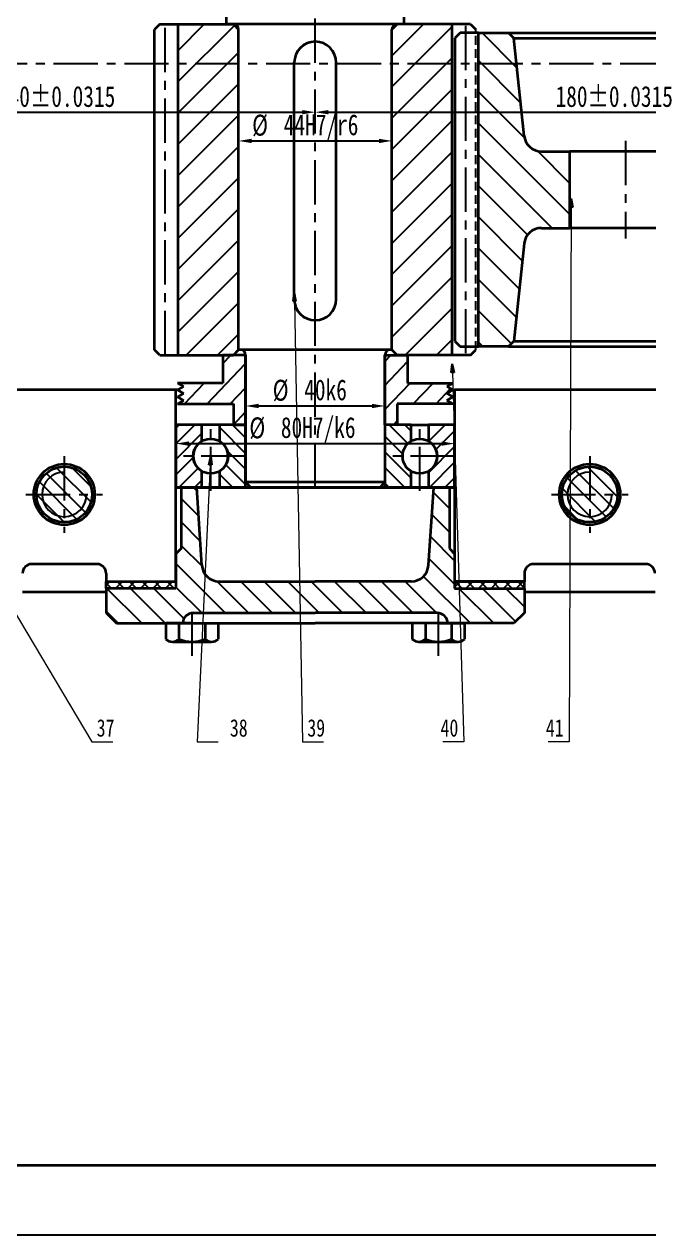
# Paper-space layout 'SW_Model_1' of a CAD drawing. Header units: millimetres. Extents: x -15 to 826, y 0 to 594.
# Drawn here: x 201.8 to 291.4, y 0 to 173.8 of the extents above; entities that cross this region are included whole.
import ezdxf

# ---------------------------------------------------------------- set-up
doc = ezdxf.new("R2010")
doc.units = ezdxf.units.MM
doc.linetypes.add('CENTER', pattern=[10.16, 6.35, -1.27, 1.27, -1.27])
doc.linetypes.add('HIDDEN', pattern=[1.905, 1.27, -0.635])
for name, color, linetype in [('中心线', 1, 'CENTER'), ('剖面线', 5, 'Continuous'), ('尺寸', 179, 'Continuous'), ('文字', 179, 'Continuous'), ('标注', 179, 'Continuous'), ('细实线', 179, 'Continuous'), ('虚线', 1, 'HIDDEN')]:
    doc.layers.add(name, color=color, linetype=linetype)
doc.layers.add('粗实线', color=179, linetype='Continuous', lineweight=35)
doc.styles.add('SLDTEXTSTYLE6', font='TXT', dxfattribs={"width": 0.75})
doc.dimstyles.new('SLDDIMSTYLE0', dxfattribs={"dimtxt": 3, "dimasz": 4.08, "dimexe": 0, "dimexo": 0.0625, "dimgap": 0.75, "dimtad": 2, "dimdec": 0, "dimlfac": 2, "dimrnd": 1e-09, "dimzin": 12, "dimdsep": 46, "dimtxsty": 'SLDTEXTSTYLE6', "dimblk1": 'NONE', "dimblk2": 'NONE', "dimsah": 1, "dimcen": 0.09, "dimadec": 0, "dimazin": 3, "dimtfac": 1, "dimtdec": 3, "dimtofl": 0, "dimtmove": 0, "dimatfit": 3, "dimldrblk": 'NONE', "dimfxl": 0, "dimfrac": 2, "dimtolj": 1, "dimtzin": 12, "dimarcsym": 0})

# ---------------------------------------------------------------- blocks, each defined once
blk = doc.blocks.new('_D_24')
at = {"layer": '尺寸'}
for p, q in [((223.57, 113.89), (223.57, 114.2)), ((225.45, 113.58), (261.7, 113.58)), ((263.57, 113.89), (263.57, 114.2))]:
    blk.add_line(p, q, dxfattribs=at)
for points in [[(225.45, 113.89), (225.45, 113.26), (223.57, 113.58)], [(261.7, 113.89), (261.7, 113.26), (263.57, 113.58)]]:
    blk.add_solid(points, dxfattribs=at)
at = {"layer": '尺寸', "char_height": 3, "attachment_point": 1, "style": 'SLDTEXTSTYLE6'}
for s, insert in [('%%c', (234.12, 117.34)), ('80H7/k6', (238.64, 117.39))]:
    blk.add_mtext(s, dxfattribs=dict(at, insert=insert))
blk = doc.blocks.new('_None')
blk = doc.blocks.new('_D_25')
at = {"layer": '尺寸'}
for p, q in [((233.57, 119.29), (233.57, 119.6)), ((235.45, 118.98), (251.7, 118.98)), ((253.57, 119.29), (253.57, 119.6))]:
    blk.add_line(p, q, dxfattribs=at)
for points in [[(235.45, 119.29), (235.45, 118.66), (233.57, 118.98)], [(251.7, 119.29), (251.7, 118.66), (253.57, 118.98)]]:
    blk.add_solid(points, dxfattribs=at)
at = {"layer": '尺寸', "char_height": 3, "attachment_point": 1, "style": 'SLDTEXTSTYLE6'}
for s, insert in [('%%c', (237.47, 122.74)), ('40k6', (241.99, 122.79))]:
    blk.add_mtext(s, dxfattribs=dict(at, insert=insert))
blk = doc.blocks.new('_D_35')
at = {"layer": '尺寸'}
for p, q in [((232.57, 157.34), (232.57, 157.65)), ((234.45, 157.03), (252.7, 157.03)), ((254.57, 157.34), (254.57, 157.65))]:
    blk.add_line(p, q, dxfattribs=at)
for points in [[(234.45, 157.34), (234.45, 156.71), (232.57, 157.03)], [(252.7, 157.34), (252.7, 156.71), (254.57, 157.03)]]:
    blk.add_solid(points, dxfattribs=at)
at = {"layer": '尺寸', "char_height": 3, "attachment_point": 1, "style": 'SLDTEXTSTYLE6'}
for s, insert in [('%%c', (234.52, 160.79)), ('44H7/r6', (239.05, 160.84))]:
    blk.add_mtext(s, dxfattribs=dict(at, insert=insert))
blk = doc.blocks.new('_D_37')
at = {"layer": '尺寸'}
for p, q in [((173.57, 161.46), (173.57, 161.78)), ((243.57, 161.46), (243.57, 161.78)), ((175.45, 161.15), (241.7, 161.15))]:
    blk.add_line(p, q, dxfattribs=at)
for points in [[(175.45, 161.46), (175.45, 160.84), (173.57, 161.15)], [(241.7, 161.46), (241.7, 160.84), (243.57, 161.15)]]:
    blk.add_solid(points, dxfattribs=at)
at = {"layer": '尺寸', "insert": (198.05, 164.91), "char_height": 3, "attachment_point": 1, "style": 'SLDTEXTSTYLE6'}
blk.add_mtext('140±0.0315', dxfattribs=at)
blk = doc.blocks.new('_D_38')
at = {"layer": '尺寸'}
for p, q in [((243.57, 161.46), (243.57, 161.78)), ((333.57, 161.46), (333.57, 161.78)), ((245.45, 161.15), (331.7, 161.15))]:
    blk.add_line(p, q, dxfattribs=at)
for points in [[(245.45, 161.46), (245.45, 160.84), (243.57, 161.15)], [(331.7, 161.46), (331.7, 160.84), (333.57, 161.15)]]:
    blk.add_solid(points, dxfattribs=at)
at = {"layer": '尺寸', "insert": (278.05, 164.91), "char_height": 3, "attachment_point": 1, "style": 'SLDTEXTSTYLE6'}
blk.add_mtext('180±0.0315', dxfattribs=at)

psp = doc.layouts.new('SW_Model_1')

# ---------------------------------------------------------------- hatches: boundary and pattern name
at = {"layer": '剖面线'}
h = psp.add_hatch(dxfattribs=at)
h.set_pattern_fill('ANSI31', color=256, angle=180, style=0)
h.paths.add_polyline_path([(231.82058, 126.2755), (223.90708, 126.2755), (223.90708, 173.7755), (231.82058, 173.7755), (232.57058, 173.0255), (232.57058, 127.0255)], flags=0)
h = psp.add_hatch(dxfattribs=at)
h.set_pattern_fill('ANSI31', color=256, angle=180, style=0)
h.paths.add_polyline_path([(255.32058, 126.2755), (263.23408, 126.2755), (263.23408, 173.7755), (255.32058, 173.7755), (254.57058, 173.0255), (254.57058, 127.0255)], flags=0)
h = psp.add_hatch(dxfattribs=at)
h.set_pattern_fill('ANSI31', color=256, angle=90, style=0)
edge = h.paths.add_edge_path(flags=0)
edge.add_line((266.98383, 172.5255), (271.32058, 172.5255))
edge.add_line((271.32058, 172.5255), (272.07058, 171.7755))
edge.add_line((272.07058, 171.7755), (273.53626, 157.76538))
edge.add_arc((276.02269, 158.0255), 2.5, 185.9722955, 270)
edge.add_line((276.02269, 155.5255), (280.07058, 155.5255))
edge.add_line((280.07058, 155.5255), (280.07058, 144.5255))
edge.add_line((280.07058, 144.5255), (276.02269, 144.5255))
edge.add_arc((276.02269, 142.0255), 2.5, 90, 174.0277045)
edge.add_line((273.53626, 142.28562), (272.07058, 128.2755))
edge.add_line((272.07058, 128.2755), (271.32058, 127.5255))
edge.add_line((271.32058, 127.5255), (266.98383, 127.5255))
edge.add_line((266.98383, 127.5255), (266.98383, 172.5255))
h = psp.add_hatch(dxfattribs=at)
h.set_pattern_fill('ANSI31', color=256, scale=0.75, angle=1.5, style=0)
h.paths.add_polyline_path([(233.57058, 116.2755), (233.57058, 126.2755), (230.32058, 126.2755), (230.32058, 122.2755), (223.82058, 122.2755), (224.68558, 121.7755), (223.82058, 121.2755), (224.68558, 120.7755), (223.82058, 120.2755), (224.68558, 119.7755), (223.82058, 119.2755), (231.82058, 119.2755), (231.82058, 116.2755)], flags=0)
h = psp.add_hatch(dxfattribs=at)
h.set_pattern_fill('ANSI31', color=256, scale=0.75, angle=1.5, style=0)
h.paths.add_polyline_path([(253.57058, 116.2755), (253.57058, 126.2755), (256.82058, 126.2755), (256.82058, 122.2755), (263.32058, 122.2755), (262.45558, 121.7755), (263.32058, 121.2755), (262.45558, 120.7755), (263.32058, 120.2755), (262.45558, 119.7755), (263.32058, 119.2755), (255.32058, 119.2755), (255.32058, 116.2755)], flags=0)
h = psp.add_hatch(dxfattribs=at)
h.set_pattern_fill('ANSI31', color=256, scale=0.5, style=0)
edge = h.paths.add_edge_path(flags=0)
edge.add_line((223.57058, 116.2755), (223.57058, 111.7755))
edge.add_line((223.57058, 111.7755), (223.57058, 107.2755))
edge.add_line((223.57058, 107.2755), (227.32058, 107.2755))
edge.add_line((227.32058, 107.2755), (227.32058, 109.61044))
edge.add_arc((228.57058, 111.7755), 2.5, 120, 240, ccw=False)
edge.add_line((227.32058, 113.94056), (227.32058, 116.2755))
edge.add_line((227.32058, 116.2755), (223.57058, 116.2755))
h = psp.add_hatch(dxfattribs=at)
h.set_pattern_fill('ANSI31', color=256, scale=0.5, angle=90, style=0)
edge = h.paths.add_edge_path(flags=0)
edge.add_line((233.57058, 107.2755), (233.57058, 111.7755))
edge.add_line((233.57058, 111.7755), (233.57058, 116.2755))
edge.add_line((233.57058, 116.2755), (229.82058, 116.2755))
edge.add_line((229.82058, 116.2755), (229.82058, 113.94056))
edge.add_arc((228.57058, 111.7755), 2.5, -60, 60, ccw=False)
edge.add_line((229.82058, 109.61044), (229.82058, 107.2755))
edge.add_line((229.82058, 107.2755), (233.57058, 107.2755))
h = psp.add_hatch(dxfattribs=at)
h.set_pattern_fill('ANSI31', color=256, scale=0.5, angle=90, style=0)
edge = h.paths.add_edge_path(flags=0)
edge.add_line((253.57058, 116.2755), (253.57058, 111.7755))
edge.add_line((253.57058, 111.7755), (253.57058, 107.2755))
edge.add_line((253.57058, 107.2755), (257.32058, 107.2755))
edge.add_line((257.32058, 107.2755), (257.32058, 109.61044))
edge.add_arc((258.57058, 111.7755), 2.5, 120, 240, ccw=False)
edge.add_line((257.32058, 113.94056), (257.32058, 116.2755))
edge.add_line((257.32058, 116.2755), (253.57058, 116.2755))
h = psp.add_hatch(dxfattribs=at)
h.set_pattern_fill('ANSI31', color=256, scale=0.5, style=0)
edge = h.paths.add_edge_path(flags=0)
edge.add_line((263.57058, 107.2755), (263.57058, 111.7755))
edge.add_line((263.57058, 111.7755), (263.57058, 116.2755))
edge.add_line((263.57058, 116.2755), (259.82058, 116.2755))
edge.add_line((259.82058, 116.2755), (259.82058, 113.94056))
edge.add_arc((258.57058, 111.7755), 2.5, -60, 60, ccw=False)
edge.add_line((259.82058, 109.61044), (259.82058, 107.2755))
edge.add_line((259.82058, 107.2755), (263.57058, 107.2755))
h = psp.add_hatch(dxfattribs=at)
h.set_pattern_fill('ANSI31', color=256, scale=0.5, angle=90, style=0)
edge = h.paths.add_edge_path(flags=0)
edge.add_arc((207.57058, 106.2755), 4, 0, 360)
h = psp.add_hatch(dxfattribs=at)
h.set_pattern_fill('ANSI31', color=256, scale=0.5, angle=90, style=0)
edge = h.paths.add_edge_path(flags=0)
edge.add_arc((282.94558, 106.2755), 4, 0, 360)
h = psp.add_hatch(dxfattribs=at)
h.set_pattern_fill('ANSI31', color=256, scale=0.75, angle=90, style=0)
edge = h.paths.add_edge_path(flags=0)
edge.add_arc((257.3317, 96.2755), 2.5, 270, 356.1859252)
edge.add_line((259.82616, 96.1092), (260.57058, 107.2755))
edge.add_line((260.57058, 107.2755), (262.82058, 107.2755))
edge.add_line((262.82058, 107.2755), (262.82058, 98.5255))
edge.add_line((262.82058, 98.5255), (263.57058, 97.7755))
edge.add_line((263.57058, 97.7755), (263.57058, 93.7755))
edge.add_line((263.57058, 93.7755), (263.57058, 92.7755))
edge.add_line((263.57058, 92.7755), (266.32058, 92.7755))
edge.add_line((266.32058, 92.7755), (270.82058, 92.7755))
edge.add_line((270.82058, 92.7755), (273.57058, 92.7755))
edge.add_line((273.57058, 92.7755), (273.57058, 89.2755))
edge.add_line((273.57058, 89.2755), (272.07058, 87.7755))
edge.add_line((272.07058, 87.7755), (270.82058, 87.7755))
edge.add_line((270.82058, 87.7755), (266.32058, 87.7755))
edge.add_line((266.32058, 87.7755), (262.57058, 87.7755))
edge.add_arc((261.07058, 87.7755), 1.5, 0, 90)
edge.add_line((261.07058, 89.2755), (243.57058, 89.2755))
edge.add_line((243.57058, 89.2755), (226.07058, 89.2755))
edge.add_arc((226.07058, 87.7755), 1.5, 90, 180)
edge.add_line((224.57058, 87.7755), (220.82058, 87.7755))
edge.add_line((220.82058, 87.7755), (216.32058, 87.7755))
edge.add_line((216.32058, 87.7755), (215.07058, 87.7755))
edge.add_line((215.07058, 87.7755), (213.57058, 89.2755))
edge.add_line((213.57058, 89.2755), (213.57058, 92.7755))
edge.add_line((213.57058, 92.7755), (216.32058, 92.7755))
edge.add_line((216.32058, 92.7755), (220.82058, 92.7755))
edge.add_line((220.82058, 92.7755), (223.57058, 92.7755))
edge.add_line((223.57058, 92.7755), (223.57058, 93.7755))
edge.add_line((223.57058, 93.7755), (223.57058, 97.7755))
edge.add_line((223.57058, 97.7755), (224.32058, 98.5255))
edge.add_line((224.32058, 98.5255), (224.32058, 107.2755))
edge.add_line((224.32058, 107.2755), (226.57058, 107.2755))
edge.add_line((226.57058, 107.2755), (227.315, 96.1092))
edge.add_arc((229.80947, 96.2755), 2.5, 183.8140748, 270)
edge.add_line((229.80947, 93.7755), (243.57058, 93.7755))
edge.add_line((243.57058, 93.7755), (257.3317, 93.7755))
h = psp.add_hatch(dxfattribs=at)
h.set_pattern_fill('ANSI37', color=256, scale=0.4, style=0)
h.paths.add_polyline_path([(223.57058, 92.7755), (213.57058, 92.7755), (213.57058, 93.7755), (223.57058, 93.7755)], flags=0)
h = psp.add_hatch(dxfattribs=at)
h.set_pattern_fill('ANSI37', color=256, scale=0.4, style=0)
h.paths.add_polyline_path([(263.57058, 92.7755), (273.57058, 92.7755), (273.57058, 93.7755), (263.57058, 93.7755)], flags=0)
at = {"layer": '标注'}
h = psp.add_hatch(dxfattribs=at)
h.set_pattern_fill('ANSI31', color=256, scale=0.5, style=0)
h.paths.add_polyline_path([(280.50448, 147.52467), (280.08782, 147.52635), (280.30118, 148.7755)], flags=0)
h = psp.add_hatch(dxfattribs=at)
h.set_pattern_fill('ANSI31', color=256, scale=0.5, style=0)
h.paths.add_polyline_path([(240.80203, 134.02957), (240.38543, 134.02186), (240.57058, 135.2755)], flags=0)
h = psp.add_hatch(dxfattribs=at)
h.set_pattern_fill('ANSI31', color=256, scale=0.5, style=0)
h.paths.add_polyline_path([(263.48014, 123.78238), (263.06366, 123.76977), (263.23408, 125.0255)], flags=0)
h = psp.add_hatch(dxfattribs=at)
h.set_pattern_fill('ANSI31', color=256, scale=0.5, style=0)
h.paths.add_polyline_path([(228.72032, 110.51714), (228.30411, 110.53659), (228.57058, 111.7755)], flags=0)

# ---------------------------------------------------------------- linework, layer by layer
at = {"layer": '中心线'}
for p, q in [((243.57058, 107.2755), (243.57058, 229.0255)), ((222.03208, 126.2755), (222.03208, 173.7755)), ((265.10883, 173.5255), (265.10883, 126.5255)), ((84.10883, 168.1505), (433.03233, 168.1505)), ((288.07058, 157.0255), (288.07058, 143.0255)), ((228.57058, 106.7755), (228.57058, 116.7755)), ((258.57058, 106.7755), (258.57058, 116.7755)), ((207.57058, 111.7755), (207.57058, 100.7755)), ((233.57058, 111.7755), (223.57058, 111.7755)), ((263.57058, 111.7755), (253.57058, 111.7755)), ((282.94558, 111.7755), (282.94558, 100.7755)), ((202.07058, 106.2755), (213.07058, 106.2755)), ((277.44558, 106.2755), (288.44558, 106.2755)), ((225.89291, 83.1255), (225.89291, 89.2755)), ((261.24825, 83.1255), (261.24825, 89.2755))]:
    psp.add_line(p, q, dxfattribs=at)
at = {"layer": '剖面线'}
for p, q in [((223.90708, 126.2755), (223.90708, 173.7755)), ((223.90708, 173.7755), (231.82058, 173.7755)), ((231.82058, 173.7755), (232.57058, 173.0255)), ((232.57058, 173.0255), (232.57058, 127.0255)), ((255.32058, 173.7755), (254.57058, 173.0255)), ((254.57058, 173.0255), (254.57058, 127.0255)), ((263.23408, 173.7755), (255.32058, 173.7755)), ((263.23408, 126.2755), (263.23408, 173.7755)), ((266.98383, 127.5255), (266.98383, 172.5255)), ((266.98383, 172.5255), (271.32058, 172.5255)), ((271.32058, 172.5255), (272.07058, 171.7755)), ((272.07058, 171.7755), (273.53626, 157.76538)), ((276.02269, 155.5255), (280.07058, 155.5255)), ((280.07058, 155.5255), (280.07058, 144.5255)), ((280.07058, 144.5255), (276.02269, 144.5255)), ((273.53626, 142.28562), (272.07058, 128.2755)), ((232.57058, 127.0255), (231.82058, 126.2755)), ((254.57058, 127.0255), (255.32058, 126.2755)), ((271.32058, 127.5255), (266.98383, 127.5255)), ((272.07058, 128.2755), (271.32058, 127.5255)), ((231.82058, 126.2755), (223.90708, 126.2755)), ((233.57058, 126.2755), (230.32058, 126.2755)), ((230.32058, 126.2755), (230.32058, 122.2755)), ((233.57058, 116.2755), (233.57058, 126.2755)), ((253.57058, 126.2755), (256.82058, 126.2755)), ((253.57058, 116.2755), (253.57058, 126.2755)), ((255.32058, 126.2755), (263.23408, 126.2755)), ((256.82058, 126.2755), (256.82058, 122.2755)), ((230.32058, 122.2755), (223.82058, 122.2755)), ((223.82058, 122.2755), (224.68558, 121.7755)), ((224.68558, 121.7755), (223.82058, 121.2755)), ((256.82058, 122.2755), (263.32058, 122.2755)), ((263.32058, 122.2755), (262.45558, 121.7755)), ((262.45558, 121.7755), (263.32058, 121.2755)), ((223.82058, 121.2755), (224.68558, 120.7755)), ((224.68558, 120.7755), (223.82058, 120.2755)), ((223.82058, 120.2755), (224.68558, 119.7755)), ((263.32058, 121.2755), (262.45558, 120.7755)), ((262.45558, 120.7755), (263.32058, 120.2755)), ((263.32058, 120.2755), (262.45558, 119.7755)), ((224.68558, 119.7755), (223.82058, 119.2755)), ((223.82058, 119.2755), (231.82058, 119.2755)), ((231.82058, 119.2755), (231.82058, 116.2755)), ((263.32058, 119.2755), (255.32058, 119.2755)), ((255.32058, 119.2755), (255.32058, 116.2755)), ((262.45558, 119.7755), (263.32058, 119.2755)), ((227.32058, 116.2755), (223.57058, 116.2755)), ((223.57058, 116.2755), (223.57058, 111.7755)), ((227.32058, 113.94056), (227.32058, 116.2755)), ((233.57058, 116.2755), (229.82058, 116.2755)), ((229.82058, 116.2755), (229.82058, 113.94056)), ((231.82058, 116.2755), (233.57058, 116.2755)), ((233.57058, 111.7755), (233.57058, 116.2755)), ((257.32058, 116.2755), (253.57058, 116.2755)), ((253.57058, 116.2755), (253.57058, 111.7755)), ((255.32058, 116.2755), (253.57058, 116.2755)), ((257.32058, 113.94056), (257.32058, 116.2755)), ((263.57058, 116.2755), (259.82058, 116.2755)), ((259.82058, 116.2755), (259.82058, 113.94056)), ((263.57058, 111.7755), (263.57058, 116.2755)), ((223.57058, 111.7755), (223.57058, 107.2755)), ((233.57058, 107.2755), (233.57058, 111.7755)), ((253.57058, 111.7755), (253.57058, 107.2755)), ((263.57058, 107.2755), (263.57058, 111.7755)), ((227.32058, 107.2755), (227.32058, 109.61044)), ((229.82058, 109.61044), (229.82058, 107.2755)), ((257.32058, 107.2755), (257.32058, 109.61044)), ((259.82058, 109.61044), (259.82058, 107.2755)), ((223.57058, 107.2755), (227.32058, 107.2755)), ((224.32058, 98.5255), (224.32058, 107.2755)), ((224.32058, 107.2755), (226.57058, 107.2755)), ((226.57058, 107.2755), (227.315, 96.1092)), ((229.82058, 107.2755), (233.57058, 107.2755)), ((253.57058, 107.2755), (257.32058, 107.2755)), ((259.82058, 107.2755), (263.57058, 107.2755)), ((259.82616, 96.1092), (260.57058, 107.2755)), ((260.57058, 107.2755), (262.82058, 107.2755)), ((262.82058, 107.2755), (262.82058, 98.5255)), ((223.57058, 97.7755), (224.32058, 98.5255)), ((223.57058, 93.7755), (223.57058, 97.7755)), ((262.82058, 98.5255), (263.57058, 97.7755)), ((263.57058, 97.7755), (263.57058, 93.7755)), ((213.57058, 92.7755), (213.57058, 93.7755)), ((213.57058, 93.7755), (223.57058, 93.7755)), ((213.57058, 89.2755), (213.57058, 92.7755)), ((213.57058, 92.7755), (216.32058, 92.7755)), ((223.57058, 92.7755), (213.57058, 92.7755)), ((216.32058, 92.7755), (220.82058, 92.7755)), ((220.82058, 92.7755), (223.57058, 92.7755)), ((223.57058, 92.7755), (223.57058, 93.7755)), ((223.57058, 93.7755), (223.57058, 92.7755)), ((229.80947, 93.7755), (243.57058, 93.7755)), ((243.57058, 93.7755), (257.3317, 93.7755)), ((263.57058, 93.7755), (263.57058, 92.7755)), ((273.57058, 93.7755), (263.57058, 93.7755)), ((263.57058, 93.7755), (263.57058, 92.7755)), ((263.57058, 92.7755), (266.32058, 92.7755)), ((263.57058, 92.7755), (273.57058, 92.7755)), ((266.32058, 92.7755), (270.82058, 92.7755)), ((270.82058, 92.7755), (273.57058, 92.7755)), ((273.57058, 92.7755), (273.57058, 93.7755)), ((273.57058, 92.7755), (273.57058, 89.2755)), ((215.07058, 87.7755), (213.57058, 89.2755)), ((243.57058, 89.2755), (226.07058, 89.2755)), ((261.07058, 89.2755), (243.57058, 89.2755)), ((273.57058, 89.2755), (272.07058, 87.7755)), ((216.32058, 87.7755), (215.07058, 87.7755)), ((220.82058, 87.7755), (216.32058, 87.7755)), ((224.57058, 87.7755), (220.82058, 87.7755)), ((266.32058, 87.7755), (262.57058, 87.7755)), ((270.82058, 87.7755), (266.32058, 87.7755)), ((272.07058, 87.7755), (270.82058, 87.7755))]:
    psp.add_line(p, q, dxfattribs=at)
for centre in [(207.57058, 106.2755), (282.94558, 106.2755)]:
    psp.add_circle(centre, 4, dxfattribs=at)
for centre, radius, start, end in [((276.02269, 158.0255), 2.5, 185.9722955, 270), ((276.02269, 142.0255), 2.5, 90, 174.0277045), ((228.57058, 111.7755), 2.5, 120, 240), ((228.57058, 111.7755), 2.5, 300, 60), ((258.57058, 111.7755), 2.5, 120, 240), ((258.57058, 111.7755), 2.5, 300, 60), ((229.80947, 96.2755), 2.5, 183.8140748, 270), ((257.3317, 96.2755), 2.5, 270, 356.1859252), ((226.07058, 87.7755), 1.5, 90, 180), ((261.07058, 87.7755), 1.5, 0, 90)]:
    psp.add_arc(centre, radius, start, end, dxfattribs=at)
at = {"layer": '文字'}
psp.add_line((-15, 0), (826, 0), dxfattribs=at)
at = {"layer": '标注'}
for p, q in [((280.08782, 147.52635), (280.30118, 148.7755)), ((280.30118, 148.7755), (280.50448, 147.52467)), ((280.50448, 147.52467), (280.08782, 147.52635)), ((240.38543, 134.02186), (240.57058, 135.2755)), ((240.80203, 134.02957), (240.38543, 134.02186)), ((240.57058, 135.2755), (240.80203, 134.02957)), ((263.06366, 123.76977), (263.23408, 125.0255)), ((263.48014, 123.78238), (263.06366, 123.76977)), ((263.23408, 125.0255), (263.48014, 123.78238)), ((228.30411, 110.53659), (228.57058, 111.7755)), ((228.57058, 111.7755), (228.72032, 110.51714)), ((228.72032, 110.51714), (228.30411, 110.53659))]:
    psp.add_line(p, q, dxfattribs=at)
at = {"layer": '标注', "linetype": 'Continuous', "lineweight": 18}
for p, q in [((280.29615, 147.52551), (279.98725, 70.7755)), ((240.59373, 134.02571), (241.76503, 70.7755)), ((263.2719, 123.77607), (264.87614, 70.7755)), ((187.58578, 110.95188), (211.54281, 70.7755)), ((228.51221, 110.52686), (226.65392, 70.7755)), ((211.54281, 70.7755), (214.54281, 70.7755)), ((226.65392, 70.7755), (229.65392, 70.7755)), ((241.76503, 70.7755), (244.76503, 70.7755)), ((264.87614, 70.7755), (261.87614, 70.7755)), ((279.98725, 70.7755), (276.98725, 70.7755))]:
    psp.add_line(p, q, dxfattribs=at)
at = {"layer": '粗实线'}
for p, q in [((230.82058, 173.7755), (230.82058, 181.2755)), ((256.32058, 173.7755), (256.32058, 181.2755)), ((221.28208, 173.7755), (220.53208, 173.0255)), ((220.53208, 127.0255), (220.53208, 173.0255)), ((221.28208, 173.7755), (223.90708, 173.7755)), ((223.90708, 126.2755), (223.90708, 173.7755)), ((223.90708, 173.7755), (231.82058, 173.7755)), ((256.32058, 173.7755), (230.82058, 173.7755)), ((231.82058, 173.7755), (232.57058, 173.0255)), ((232.57058, 127.0255), (232.57058, 173.0255)), ((232.57058, 127.0255), (232.57058, 173.0255)), ((255.32058, 173.7755), (254.57058, 173.0255)), ((254.57058, 127.0255), (254.57058, 173.0255)), ((254.57058, 127.0255), (254.57058, 173.0255)), ((263.23408, 173.7755), (255.32058, 173.7755)), ((263.23408, 126.2755), (263.23408, 173.7755)), ((265.85908, 173.7755), (263.23408, 173.7755)), ((264.35883, 172.5255), (263.60883, 171.7755)), ((266.98383, 172.5255), (264.35883, 172.5255)), ((265.85908, 173.7755), (266.60908, 173.0255)), ((266.98383, 127.5255), (266.98383, 172.5255)), ((266.98383, 172.5255), (271.32058, 172.5255)), ((271.32058, 172.5255), (272.07058, 171.7755)), ((271.32058, 172.5255), (304.82058, 172.5255)), ((263.60883, 171.7755), (263.60883, 128.2755)), ((273.53626, 157.76538), (272.07058, 171.7755)), ((272.07058, 171.7755), (304.07058, 171.7755)), ((240.57058, 134.2755), (240.57058, 168.2755)), ((246.57058, 134.2755), (246.57058, 168.2755)), ((276.02269, 155.5255), (280.07058, 155.5255)), ((280.07058, 155.5255), (280.07058, 144.5255)), ((296.07058, 155.5255), (280.07058, 155.5255)), ((276.02269, 144.5255), (280.07058, 144.5255)), ((296.07058, 144.5255), (280.07058, 144.5255)), ((273.53626, 142.28562), (272.07058, 128.2755)), ((221.28208, 126.2755), (220.53208, 127.0255)), ((231.82058, 126.2755), (232.57058, 127.0255)), ((254.57058, 127.0255), (232.57058, 127.0255)), ((255.32058, 126.2755), (254.57058, 127.0255)), ((263.60883, 128.2755), (264.35883, 127.5255)), ((264.35883, 127.5255), (266.98383, 127.5255)), ((265.85908, 126.2755), (266.60908, 127.0255)), ((271.32058, 127.5255), (266.98383, 127.5255)), ((272.07058, 128.2755), (271.32058, 127.5255)), ((271.32058, 127.5255), (304.82058, 127.5255)), ((272.07058, 128.2755), (304.07058, 128.2755)), ((221.28208, 126.2755), (223.90708, 126.2755)), ((223.90708, 126.2755), (231.82058, 126.2755)), ((233.57058, 126.2755), (230.32058, 126.2755)), ((230.32058, 126.2755), (230.32058, 122.2755)), ((233.57058, 126.2755), (233.57058, 108.0255)), ((233.57058, 116.2755), (233.57058, 126.2755)), ((253.57058, 126.2755), (253.57058, 108.0255)), ((253.57058, 126.2755), (256.82058, 126.2755)), ((253.57058, 116.2755), (253.57058, 126.2755)), ((263.23408, 126.2755), (255.32058, 126.2755)), ((256.82058, 126.2755), (256.82058, 122.2755)), ((265.85908, 126.2755), (263.23408, 126.2755)), ((230.32058, 122.2755), (223.82058, 122.2755)), ((223.82058, 122.2755), (224.68558, 121.7755)), ((224.68558, 121.7755), (223.82058, 121.2755)), ((256.82058, 122.2755), (263.32058, 122.2755)), ((263.32058, 122.2755), (262.45558, 121.7755)), ((262.45558, 121.7755), (263.32058, 121.2755)), ((223.57058, 121.2755), (191.57058, 121.2755)), ((223.57058, 93.7755), (223.57058, 121.2755)), ((223.82058, 121.2755), (223.57058, 121.2755)), ((223.82058, 121.2755), (224.68558, 120.7755)), ((224.68558, 120.7755), (223.82058, 120.2755)), ((223.82058, 120.2755), (224.68558, 119.7755)), ((263.32058, 121.2755), (262.45558, 120.7755)), ((262.45558, 120.7755), (263.32058, 120.2755)), ((263.32058, 120.2755), (262.45558, 119.7755)), ((263.32058, 121.2755), (263.57058, 121.2755)), ((263.57058, 121.2755), (263.57058, 93.7755)), ((302.32058, 121.2755), (263.57058, 121.2755)), ((224.68558, 119.7755), (223.82058, 119.2755)), ((223.82058, 119.2755), (231.82058, 119.2755)), ((231.82058, 119.2755), (231.82058, 116.2755)), ((263.32058, 119.2755), (255.32058, 119.2755)), ((255.32058, 119.2755), (255.32058, 116.2755)), ((262.45558, 119.7755), (263.32058, 119.2755)), ((227.32058, 116.2755), (223.57058, 116.2755)), ((223.57058, 116.2755), (223.57058, 111.7755)), ((227.32058, 113.94056), (227.32058, 116.2755)), ((229.82058, 116.2755), (227.32058, 116.2755)), ((233.57058, 116.2755), (229.82058, 116.2755)), ((229.82058, 116.2755), (229.82058, 113.94056)), ((231.82058, 116.2755), (233.57058, 116.2755)), ((233.57058, 111.7755), (233.57058, 116.2755)), ((257.32058, 116.2755), (253.57058, 116.2755)), ((253.57058, 116.2755), (253.57058, 111.7755)), ((255.32058, 116.2755), (253.57058, 116.2755)), ((257.32058, 113.94056), (257.32058, 116.2755)), ((257.32058, 116.2755), (259.82058, 116.2755)), ((263.57058, 116.2755), (259.82058, 116.2755)), ((259.82058, 116.2755), (259.82058, 113.94056)), ((263.57058, 111.7755), (263.57058, 116.2755)), ((223.57058, 111.7755), (223.57058, 107.2755)), ((233.57058, 107.2755), (233.57058, 111.7755)), ((253.57058, 111.7755), (253.57058, 107.2755)), ((263.57058, 107.2755), (263.57058, 111.7755)), ((227.32058, 107.2755), (227.32058, 109.61044)), ((229.82058, 109.61044), (229.82058, 107.2755)), ((257.32058, 107.2755), (257.32058, 109.61044)), ((259.82058, 109.61044), (259.82058, 107.2755)), ((233.57058, 108.0255), (234.32058, 107.2755)), ((253.57058, 108.0255), (233.57058, 108.0255)), ((253.57058, 108.0255), (252.82058, 107.2755)), ((223.57058, 107.2755), (227.32058, 107.2755)), ((243.57058, 107.2755), (223.57058, 107.2755)), ((223.57058, 107.2755), (243.57058, 107.2755)), ((226.57058, 107.2755), (224.32058, 107.2755)), ((224.32058, 107.2755), (224.32058, 98.5255)), ((227.315, 96.1092), (226.57058, 107.2755)), ((229.82058, 107.2755), (227.32058, 107.2755)), ((229.82058, 107.2755), (233.57058, 107.2755)), ((252.82058, 107.2755), (234.32058, 107.2755)), ((243.57058, 107.2755), (263.57058, 107.2755)), ((263.57058, 107.2755), (243.57058, 107.2755)), ((253.57058, 107.2755), (257.32058, 107.2755)), ((257.32058, 107.2755), (259.82058, 107.2755)), ((259.82058, 107.2755), (263.57058, 107.2755)), ((259.82616, 96.1092), (260.57058, 107.2755)), ((260.57058, 107.2755), (262.82058, 107.2755)), ((262.82058, 107.2755), (262.82058, 98.5255)), ((224.32058, 98.5255), (223.57058, 97.7755)), ((223.57058, 97.7755), (223.57058, 93.7755)), ((262.82058, 98.5255), (263.57058, 97.7755)), ((263.57058, 97.7755), (263.57058, 93.7755)), ((212.24533, 96.2755), (202.89584, 96.2755)), ((290.99533, 96.2755), (274.89584, 96.2755)), ((213.57058, 94.95025), (213.57058, 93.7755)), ((273.57058, 94.95025), (273.57058, 93.7755)), ((201.57058, 92.2755), (213.57058, 92.2755)), ((213.57058, 93.7755), (223.57058, 93.7755)), ((213.57058, 92.7755), (213.57058, 93.7755)), ((213.57058, 93.7755), (223.57058, 93.7755)), ((216.32058, 92.7755), (213.57058, 92.7755)), ((213.57058, 92.7755), (213.57058, 89.2755)), ((223.57058, 92.7755), (213.57058, 92.7755)), ((220.82058, 92.7755), (216.32058, 92.7755)), ((223.57058, 92.7755), (220.82058, 92.7755)), ((223.57058, 93.7755), (223.57058, 92.7755)), ((223.57058, 93.7755), (223.57058, 92.7755)), ((229.80947, 93.7755), (243.57058, 93.7755)), ((257.3317, 93.7755), (243.57058, 93.7755)), ((263.57058, 93.7755), (273.57058, 93.7755)), ((263.57058, 93.7755), (263.57058, 92.7755)), ((273.57058, 93.7755), (263.57058, 93.7755)), ((263.57058, 93.7755), (263.57058, 92.7755)), ((263.57058, 92.7755), (266.32058, 92.7755)), ((263.57058, 92.7755), (273.57058, 92.7755)), ((266.32058, 92.7755), (270.82058, 92.7755)), ((270.82058, 92.7755), (273.57058, 92.7755)), ((273.57058, 92.7755), (273.57058, 93.7755)), ((273.57058, 92.7755), (273.57058, 89.2755)), ((273.57058, 92.2755), (292.32058, 92.2755)), ((213.57058, 89.2755), (215.07058, 87.7755)), ((226.07058, 89.2755), (243.57058, 89.2755)), ((261.07058, 89.2755), (243.57058, 89.2755)), ((273.57058, 89.2755), (272.07058, 87.7755)), ((215.07058, 87.7755), (216.32058, 87.7755)), ((216.32058, 87.7755), (220.82058, 87.7755)), ((220.82058, 87.7755), (224.57058, 87.7755)), ((225.89291, 87.7755), (222.14014, 87.7755)), ((222.14014, 87.7755), (222.14014, 85.51411)), ((224.01653, 87.7755), (224.01653, 85.51411)), ((224.57058, 87.7755), (243.57058, 87.7755)), ((225.89291, 87.7755), (229.64569, 87.7755)), ((227.7693, 87.7755), (227.7693, 85.51411)), ((229.64569, 87.7755), (229.64569, 85.51411)), ((262.57058, 87.7755), (243.57058, 87.7755)), ((261.24825, 87.7755), (257.49548, 87.7755)), ((257.49548, 87.7755), (257.49548, 85.51411)), ((259.37186, 87.7755), (259.37186, 85.51411)), ((261.24825, 87.7755), (265.00103, 87.7755)), ((266.32058, 87.7755), (262.57058, 87.7755)), ((263.12464, 87.7755), (263.12464, 85.51411)), ((265.00103, 87.7755), (265.00103, 85.51411)), ((270.82058, 87.7755), (266.32058, 87.7755)), ((272.07058, 87.7755), (270.82058, 87.7755)), ((223.07833, 85.1255), (228.7075, 85.1255)), ((258.43367, 85.1255), (264.06284, 85.1255)), ((10, 10), (816, 10))]:
    psp.add_line(p, q, dxfattribs=at)
for centre, radius in [((228.57058, 111.7755), 2.5), ((258.57058, 111.7755), 2.5), ((207.57058, 106.2755), 4.375), ((207.57058, 106.2755), 4), ((282.94558, 106.2755), 4.375), ((282.94558, 106.2755), 4)]:
    psp.add_circle(centre, radius, dxfattribs=at)
for centre, radius, start, end in [((231.82058, 173.0255), 0.75, 0, 90), ((255.32058, 173.0255), 0.75, 90, 180), ((243.57058, 168.2755), 3, 0, 180), ((276.02269, 158.0255), 2.5, 185.9722955, 270), ((276.02269, 142.0255), 2.5, 90, 174.0277045), ((243.57058, 134.2755), 3, 180, 0), ((232.82058, 126.2755), 0.75, 0, 90), ((254.32058, 126.2755), 0.75, 90, 180), ((228.57058, 111.7755), 2.5, 120, 240), ((228.57058, 111.7755), 2.5, 300, 60), ((258.57058, 111.7755), 2.5, 120, 240), ((258.57058, 111.7755), 2.5, 300, 60), ((202.89584, 94.95025), 1.32525, 90, 180), ((212.24533, 94.95025), 1.32525, 0, 90), ((229.80947, 96.2755), 2.5, 183.8140748, 270), ((257.3317, 96.2755), 2.5, 270, 356.1859252), ((274.89584, 94.95025), 1.32525, 90, 180), ((290.99533, 94.95025), 1.32525, 0, 90), ((226.07058, 87.7755), 1.5, 90, 180), ((261.07058, 87.7755), 1.5, 0, 90), ((223.07833, 86.45231), 1.32681, 225, 315), ((225.89291, 89.84981), 4.72431, 246.598161, 293.401839), ((228.7075, 86.45231), 1.32681, 225, 315), ((258.43367, 86.45231), 1.32681, 225, 315), ((261.24825, 89.84981), 4.72431, 246.598161, 293.401839), ((264.06284, 86.45231), 1.32681, 225, 315)]:
    psp.add_arc(centre, radius, start, end, dxfattribs=at)
at = {"layer": '细实线'}
for centre in [(207.57058, 106.2755), (282.94558, 106.2755)]:
    psp.add_arc(centre, 3.2, 90, 0, dxfattribs=at)
at = {"layer": '虚线'}
psp.add_line((266.60908, 127.0255), (266.60908, 173.0255), dxfattribs=at)

# ---------------------------------------------------------------- texts
at = {"layer": '文字', "char_height": 2.5, "attachment_point": 2, "style": 'SLDTEXTSTYLE6'}
for s, insert in [('37', (213.49246, 74.01553)), ('38', (232.60357, 74.01553)), ('39', (243.71468, 74.01553)), ('40', (262.82579, 74.01553)), ('41', (277.9369, 74.01553))]:
    psp.add_mtext(s, dxfattribs=dict(at, insert=insert))

# ---------------------------------------------------------------- dimensions: what is measured, and where the dimension line sits
at = {"layer": '尺寸'}
for base, p1, p2, text, picture, middle in [((173.57058, 162.963), (243.57058, 161.1505), (173.57058, 161.1505), '<>±0.0315±0.0315', '_D_37', (208.57058, 162.963)), ((232.57058, 158.838), (254.57058, 157.0255), (232.57058, 157.0255), '%%c44H7/r6H7/r6', '_D_35', (243.57058, 158.838)), ((233.57058, 120.788), (253.57058, 118.9755), (233.57058, 118.9755), '%%c<>k6k6', '_D_25', (243.57058, 120.788)), ((223.57058, 115.388), (263.57058, 113.5755), (223.57058, 113.5755), '%%c80H7/k6H7/k6', '_D_24', (243.57058, 115.388))]:
    dim = psp.add_linear_dim(base=base, p1=p1, p2=p2, text=text, dimstyle='SLDDIMSTYLE0', dxfattribs=at)
    dim.commit()
    dim.dimension.update_dxf_attribs({"geometry": picture, "text_midpoint": middle, "dimtype": 160})
dim = psp.add_linear_dim(base=(243.57058, 162.963), p1=(333.57058, 161.1505), p2=(243.57058, 161.1505), angle=0, text='<>±0.0315±0.0315', dimstyle='SLDDIMSTYLE0', dxfattribs=at)
dim.commit()
dim.dimension.update_dxf_attribs({"geometry": '_D_38', "text_midpoint": (288.57058, 162.963), "dimtype": 160})

doc.saveas('drawing.dxf')
